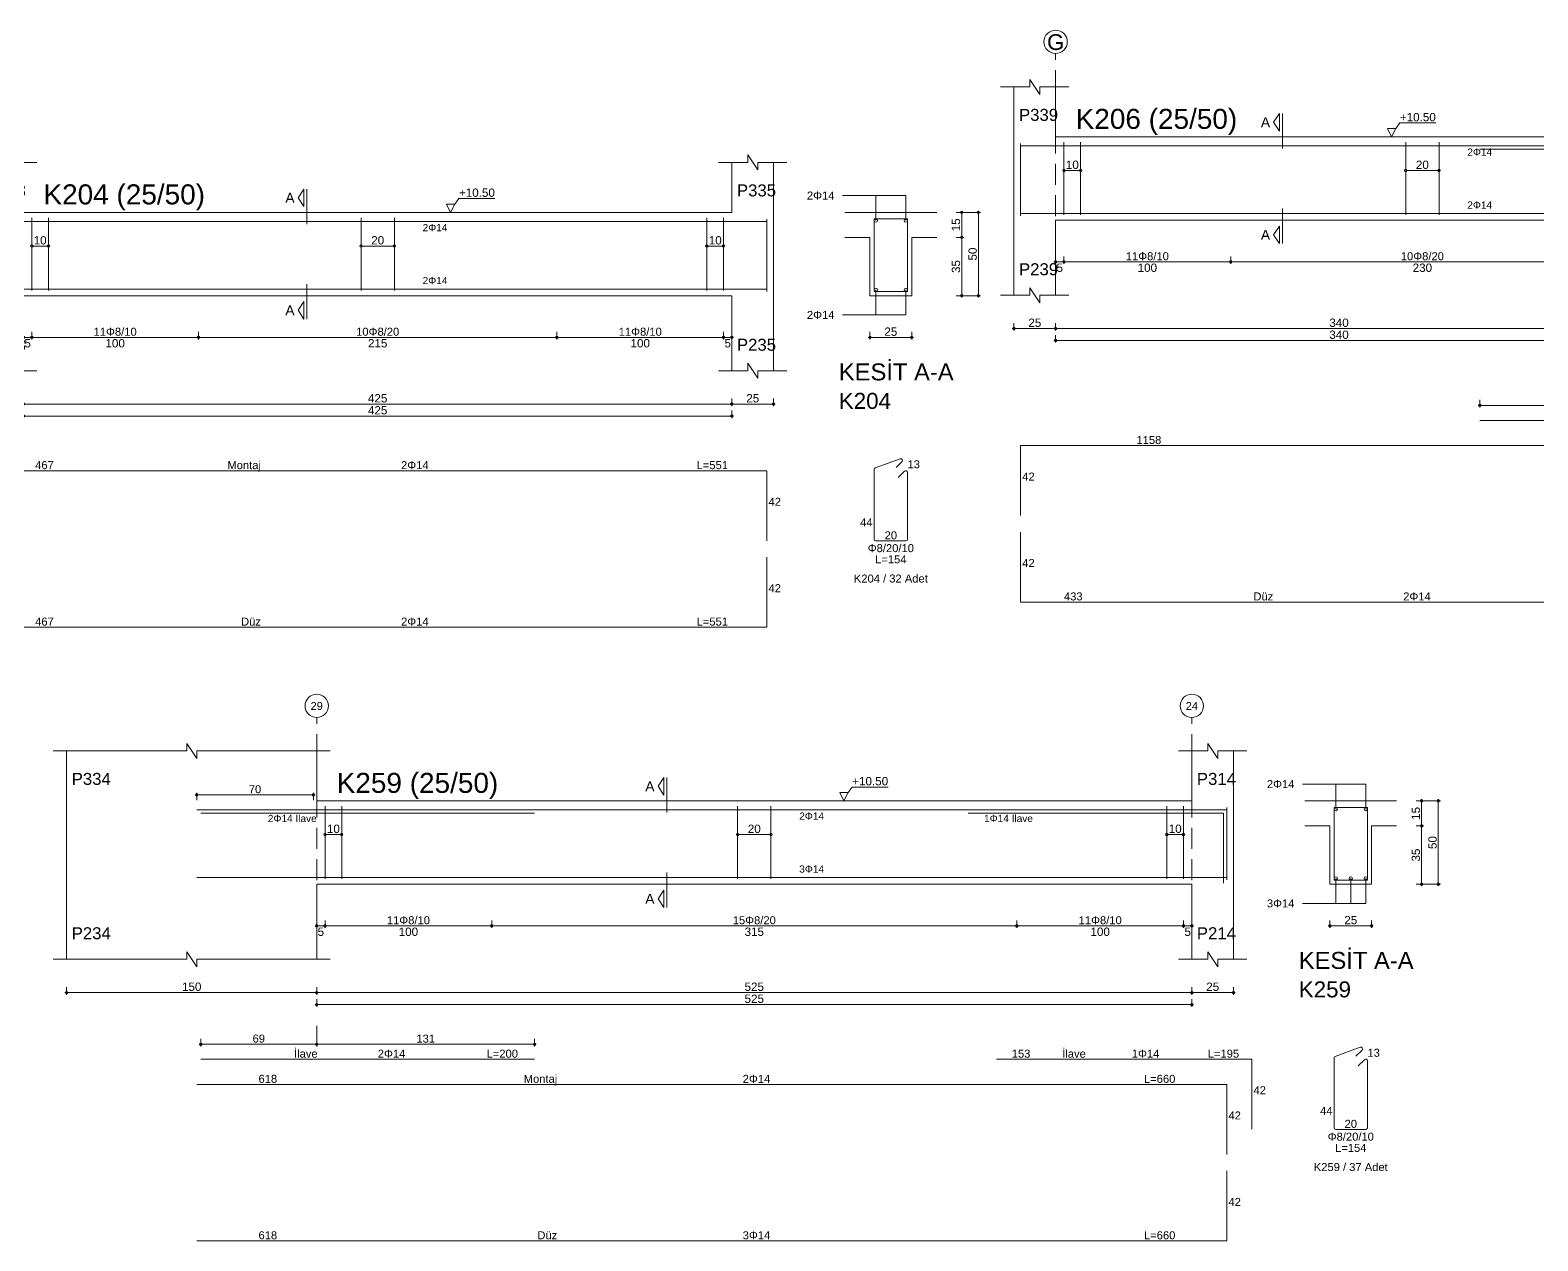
# Model space of a CAD drawing. Header units: millimetres. Extents: x 23801 to 80069, y 9628 to 14137.
# Drawn here: x 59031 to 60387, y 13030 to 14120 of the extents above; entities that cross this region are included whole.
import ezdxf

# ---------------------------------------------------------------- set-up
doc = ezdxf.new("R2010")
doc.units = ezdxf.units.MM
doc.linetypes.add('DASHDOT2', pattern=[12.7, 6.35, -3.175, 0, -3.175])
doc.linetypes.add('DASHED4', pattern=[18.75, 12.5, -6.25])
doc.layers.add('aks', color=251, linetype='DASHDOT2', lineweight=35)
for name, color, linetype in [('Donatı Topl. Uzun. Yazısı', 7, 'Continuous'), ('Donatı Uz. Yazısı', 7, 'Continuous'), ('Donatı Yazısı', 7, 'Continuous'), ('Donatı Çizgisi', 7, 'Continuous'), ('Kiriş', 7, 'Continuous'), ('Standart', 7, 'Continuous'), ('Ölçülendirme', 7, 'Continuous')]:
    doc.layers.add(name, color=color, linetype=linetype)
doc.styles.add('arial_1_18', font='arial.ttf', dxfattribs={"height": 0.2})

# ---------------------------------------------------------------- blocks, each defined once
blk = doc.blocks.new('IDE668Entity7459')
at = {"layer": 'Donatı Çizgisi', "color": 5, "linetype": 'Continuous', "lineweight": 5}
for points in [[(1767.4, 2039.3), (1767.4, 2082.7)], [(1767.4, 2081.3), (2234.4, 2081.3)], [(1793.4, 2039.9), (1793.4, 2083.5)], [(1803.4, 2039.9), (1803.4, 2083.5)], [(1990.9, 2039.9), (1990.9, 2083.5)], [(2010.9, 2039.9), (2010.9, 2083.5)], [(2198.4, 2039.9), (2198.4, 2083.5)], [(2208.4, 2039.9), (2208.4, 2083.5)], [(2234.4, 2039.3), (2234.4, 2082.7)], [(2298.74, 2039.2), (2298.74, 2082.8)], [(2298.74, 2082.8), (2318.74, 2082.8)], [(2318.74, 2039.2), (2318.74, 2082.8)], [(1767.4, 2040.7), (2234.4, 2040.7)], [(2298.74, 2039.2), (2318.74, 2039.2)], [(2299.41, 1933.44), (2314.42, 1938.91)], [(2311.84, 1933.59), (2315.49, 1937.23)], [(1767.4, 1889.7), (1767.4, 1931.7)], [(1767.4, 1931.7), (2234.4, 1931.7)], [(2234.4, 1889.7), (2234.4, 1931.7)], [(2298.74, 1890.62), (2298.74, 1932.49)], [(2313.22, 1927.68), (2317, 1931.46)], [(2318.74, 1890.62), (2318.74, 1930.74)], [(2299.76, 1889.6), (2317.72, 1889.6)], [(1767.4, 1837.85), (1767.4, 1879.85)], [(2234.4, 1837.85), (2234.4, 1879.85)], [(1767.4, 1837.85), (2234.4, 1837.85)]]:
    blk.add_lwpolyline(points, dxfattribs=at)
for centre in [(2299.74, 2081.8), (2317.74, 2081.8), (2299.74, 2040.2), (2317.74, 2040.2)]:
    blk.add_circle(centre, 1, dxfattribs=at)
for centre, start, end in [((2314.76, 1937.95), 315, 110), ((2299.76, 1932.49), 110, 180), ((2317.72, 1930.74), 0, 135), ((2299.76, 1890.62), 180, 270), ((2317.72, 1890.62), 270, 0)]:
    blk.add_arc(centre, 1.02, start, end, dxfattribs=at)
at = {"layer": 'Kiriş', "color": 1, "linetype": 'Continuous', "lineweight": 5}
for points in [[(1755.4, 2116.7), (1772.9, 2116.7)], [(1763.4, 1991.7), (1763.4, 2116.7)], [(1772.9, 2116.7), (1772.9, 2121.2)], [(1778.9, 2112.2), (1772.9, 2121.2)], [(1778.9, 2112.2), (1778.9, 2116.7)], [(1778.9, 2116.7), (1796.4, 2116.7)], [(1788.4, 2086.7), (1788.4, 2116.7)], [(2205.4, 2116.7), (2222.9, 2116.7)], [(2213.4, 2086.7), (2213.4, 2116.7)], [(2222.9, 2116.7), (2222.9, 2121.2)], [(2228.9, 2112.2), (2222.9, 2121.2)], [(2228.9, 2116.7), (2246.4, 2116.7)], [(2228.9, 2112.2), (2228.9, 2116.7)], [(2238.4, 1991.7), (2238.4, 2116.7)], [(1788.4, 2086.7), (2213.4, 2086.7)], [(2281.24, 2086.7), (2336.24, 2086.7)], [(2281.24, 2071.7), (2296.24, 2071.7)], [(2296.24, 2036.7), (2296.24, 2071.7)], [(2321.24, 2071.7), (2336.24, 2071.7)], [(2321.24, 2036.7), (2321.24, 2071.7)], [(1788.4, 2036.7), (2213.4, 2036.7)], [(1788.4, 1991.7), (1788.4, 2036.7)], [(2213.4, 1991.7), (2213.4, 2036.7)], [(2296.24, 2036.7), (2321.24, 2036.7)], [(1755.4, 1991.7), (1772.9, 1991.7)], [(1778.9, 1987.2), (1772.9, 1996.2)], [(1772.9, 1991.7), (1772.9, 1996.2)], [(1778.9, 1991.7), (1796.4, 1991.7)], [(1778.9, 1987.2), (1778.9, 1991.7)], [(2205.4, 1991.7), (2222.9, 1991.7)], [(2228.9, 1987.2), (2222.9, 1996.2)], [(2222.9, 1991.7), (2222.9, 1996.2)], [(2228.9, 1991.7), (2246.4, 1991.7)], [(2228.9, 1987.2), (2228.9, 1991.7)]]:
    blk.add_lwpolyline(points, dxfattribs=at)
at = {"layer": 'Ölçülendirme', "color": 1, "linetype": 'Continuous', "lineweight": 5}
for points in [[(1953.15, 2095.45), (1956.65, 2100.7)], [(1956.65, 2090.2), (1956.65, 2100.7)], [(1958.4, 2079.7), (1958.4, 2100.7)], [(1956.65, 2090.2), (1953.15, 2095.45)], [(2044.65, 2086.7), (2042.15, 2091.7)], [(2042.15, 2091.7), (2047.15, 2091.7)], [(2047.15, 2091.7), (2044.65, 2086.7)], [(2047.15, 2091.7), (2049.65, 2095.03)], [(2049.65, 2095.03), (2071.21, 2095.03)], [(2279.74, 2096.8), (2317.74, 2096.8)], [(2299.74, 2081.8), (2299.74, 2096.8)], [(2317.74, 2081.8), (2317.74, 2096.8)], [(2044.65, 2086.7), (2044.65, 2086.7)], [(2347.99, 2086.7), (2362.49, 2086.7)], [(2351.24, 2035.7), (2351.24, 2087.7)], [(2361.24, 2035.7), (2361.24, 2087.7)], [(2347.99, 2071.7), (2352.49, 2071.7)], [(1793.4, 2066.5), (1803.4, 2066.5)], [(1990.9, 2066.5), (2010.9, 2066.5)], [(2198.4, 2066.5), (2208.4, 2066.5)], [(1958.4, 2022.7), (1958.4, 2043.7)], [(2299.74, 2025.2), (2299.74, 2040.2)], [(2317.74, 2025.2), (2317.74, 2040.2)], [(2347.99, 2036.7), (2362.49, 2036.7)], [(1953.15, 2027.95), (1956.65, 2033.2)], [(1956.65, 2022.7), (1953.15, 2027.95)], [(1956.65, 2022.7), (1956.65, 2033.2)], [(2279.74, 2025.2), (2317.74, 2025.2)], [(1787.4, 2011.7), (2214.4, 2011.7)], [(1788.4, 2010.45), (1788.4, 2014.95)], [(1793.4, 2010.45), (1793.4, 2014.95)], [(1893.4, 2010.45), (1893.4, 2014.95)], [(2108.4, 2010.45), (2108.4, 2014.95)], [(2208.4, 2010.45), (2208.4, 2014.95)], [(2213.4, 2010.45), (2213.4, 2014.95)], [(2295.24, 2011.7), (2322.24, 2011.7)], [(2296.24, 2010.45), (2296.24, 2014.95)], [(2321.24, 2010.45), (2321.24, 2014.95)], [(1763.4, 1970.45), (1763.4, 1974.95)], [(1788.4, 1970.45), (1788.4, 1974.95)], [(2213.4, 1970.45), (2213.4, 1974.95)], [(2238.4, 1970.45), (2238.4, 1974.95)], [(1762.4, 1971.7), (2239.4, 1971.7)], [(1787.4, 1964.5), (2214.4, 1964.5)], [(1788.4, 1963.25), (1788.4, 1967.75)], [(2213.4, 1963.25), (2213.4, 1967.75)]]:
    blk.add_lwpolyline(points, dxfattribs=at)
for centre in [(2351.24, 2086.7), (2361.24, 2086.7), (2351.24, 2071.7), (1793.4, 2066.5), (1803.4, 2066.5), (1990.9, 2066.5), (2010.9, 2066.5), (2198.4, 2066.5), (2208.4, 2066.5), (2351.24, 2036.7), (2361.24, 2036.7), (1788.4, 2011.7), (1793.4, 2011.7), (1793.4, 2011.7), (1893.4, 2011.7), (1893.4, 2011.7), (2108.4, 2011.7), (2108.4, 2011.7), (2208.4, 2011.7), (2208.4, 2011.7), (2213.4, 2011.7), (2296.24, 2011.7), (2321.24, 2011.7), (1763.4, 1971.7), (1788.4, 1971.7), (1788.4, 1971.7), (2213.4, 1971.7), (2213.4, 1971.7), (2238.4, 1971.7), (1788.4, 1964.5), (2213.4, 1964.5)]:
    blk.add_circle(centre, 0.75, dxfattribs=at)
at = {"layer": 'Donatı Topl. Uzun. Yazısı', "color": 1, "linetype": 'Continuous', "lineweight": 5, "style": 'arial_1_18'}
for s, p in [('L=551', (2192.22, 1932.66)), ('L=154', (2299.32, 1876.16)), ('L=551', (2192.22, 1838.81))]:
    blk.add_text(s, height=4.8, dxfattribs=at).set_placement(p)
at = {"layer": 'Donatı Uz. Yazısı', "color": 1, "linetype": 'Continuous', "lineweight": 5, "style": 'arial_1_18'}
for s, p in [('467', (1795.42, 1932.66)), ('13', (2318.74, 1933.2)), ('42', (1768.36, 1910.7)), ('42', (2235.36, 1910.7)), ('44', (2290.32, 1898.32)), ('20', (2305.01, 1890.56)), ('42', (1768.36, 1858.85)), ('42', (2235.36, 1858.85)), ('467', (1795.42, 1838.81))]:
    blk.add_text(s, height=4.8, dxfattribs=at).set_placement(p)
at = {"layer": 'Donatı Yazısı', "color": 5, "linetype": 'Continuous', "lineweight": 5, "style": 'arial_1_18'}
for s, p in [('2Φ14', (2258.4, 2094.4)), ('2Φ14', (2258.4, 2022.8)), ('2Φ14', (2014.91, 1932.66)), ('Φ8/20/10', (2294.88, 1882.88)), ('K204 / 32 Adet', (2286.55, 1864.64)), ('2Φ14', (2014.91, 1838.81))]:
    blk.add_text(s, height=4.8, dxfattribs=at).set_placement(p)
for p in [(2027.86, 2075.42), (2027.86, 2043.66)]:
    blk.add_text('2Φ14', height=4.32, rotation=360, dxfattribs=at).set_placement(p)
at = {"layer": 'Donatı Yazısı', "color": 1, "linetype": 'Continuous', "lineweight": 5, "style": 'arial_1_18'}
for s, p in [('Montaj', (1910.73, 1932.66)), ('Düz', (1918.93, 1838.81))]:
    blk.add_text(s, height=4.8, dxfattribs=at).set_placement(p)
at = {"layer": 'Kiriş', "color": 1, "linetype": 'Continuous', "lineweight": 5, "style": 'arial_1_18'}
for s, height, p in [('P333', 7.2, (1766.4, 2096.3)), ('K204 (25/50)', 12, (1800.4, 2091.5)), ('P335', 7.2, (2216.4, 2096.3)), ('P233', 7.2, (1766.4, 2003.7)), ('P235', 7.2, (2216.4, 2003.7)), ('KESİT A-A', 10.2, (2277.54, 1985.9)), ('K204', 9.6, (2277.54, 1968.82))]:
    blk.add_text(s, height=height, dxfattribs=at).set_placement(p)
at = {"layer": 'Ölçülendirme', "color": 1, "linetype": 'Continuous', "lineweight": 5, "style": 'arial_1_18'}
for s, height, p in [('A', 5.95, (1945.51, 2092.48)), ('+10.50', 5, (2049.65, 2096.03)), ('A', 5.95, (1945.51, 2024.98)), ('25', 5, (2304.85, 2012.66)), ('5', 5, (1788.96, 2005.7)), ('100', 5, (1837.58, 2005.7)), ('215', 5, (1995.08, 2005.7)), ('100', 5, (2152.58, 2005.7)), ('5', 5, (2208.96, 2005.7)), ('25', 5, (1772.02, 1972.7)), ('425', 5, (1995.08, 1972.7)), ('25', 5, (2222.02, 1972.7)), ('425', 5, (1995.08, 1965.5))]:
    blk.add_text(s, height=height, dxfattribs=at).set_placement(p)
for s, rotation, p in [('15', 90, (2350.28, 2075.32)), ('10', 360, (1794.52, 2067.46)), ('20', 360, (1997.02, 2067.46)), ('10', 360, (2199.52, 2067.46)), ('50', 90, (2360.28, 2057.82)), ('35', 90, (2350.28, 2050.32))]:
    blk.add_text(s, height=5, rotation=rotation, dxfattribs=at).set_placement(p)
at = {"layer": 'Ölçülendirme', "color": 5, "linetype": 'Continuous', "lineweight": 5, "style": 'arial_1_18'}
for s, p in [('11Φ8/10', (1830.48, 2012.7)), ('10Φ8/20', (1987.98, 2012.7)), ('11Φ8/10', (2145.48, 2012.7))]:
    blk.add_text(s, height=4.8, dxfattribs=at).set_placement(p)
blk = doc.blocks.new('IDE668Entity7460')
at = {"layer": 'aks', "color": 30, "linetype": 'DASHED4', "lineweight": 5}
blk.add_lwpolyline([(2407.61, 2047), (2407.61, 2182)], dxfattribs=at)
at = {"layer": 'aks', "color": 1, "linetype": 'Continuous', "lineweight": 5}
blk.add_circle((2407.61, 2189), 7, dxfattribs=at)
at = {"layer": 'Donatı Çizgisi', "color": 5, "linetype": 'Continuous', "lineweight": 5}
for points in [[(2386.61, 2084.6), (2386.61, 2128)], [(2386.61, 2126.6), (4203.61, 2126.6)], [(2412.61, 2085.2), (2412.61, 2128.8)], [(2422.61, 2085.2), (2422.61, 2128.8)], [(2617.61, 2085.2), (2617.61, 2128.8)], [(2637.61, 2085.2), (2637.61, 2128.8)], [(2662.11, 2124.6), (2926.86, 2124.6)], [(2386.61, 2086), (4203.61, 2086)], [(2662.11, 1961.9), (2926.86, 1961.9)], [(2386.61, 1904.8), (2386.61, 1946.8)], [(2386.61, 1946.8), (3544.61, 1946.8)], [(2386.61, 1852.95), (2386.61, 1894.95)], [(2386.61, 1852.95), (2819.61, 1852.95)]]:
    blk.add_lwpolyline(points, dxfattribs=at)
at = {"layer": 'Kiriş', "color": 1, "linetype": 'Continuous', "lineweight": 5}
for points in [[(2374.61, 2162), (2392.11, 2162)], [(2382.61, 2037), (2382.61, 2162)], [(2392.11, 2162), (2392.11, 2166.5)], [(2398.11, 2157.5), (2392.11, 2166.5)], [(2398.11, 2157.5), (2398.11, 2162)], [(2398.11, 2162), (2415.61, 2162)], [(2407.61, 2132), (2407.61, 2162)], [(2407.61, 2132), (4207.61, 2132)], [(2407.61, 2082), (4207.61, 2082)], [(2407.61, 2037), (2407.61, 2082)], [(2374.61, 2037), (2392.11, 2037)], [(2398.11, 2032.5), (2392.11, 2041.5)], [(2392.11, 2037), (2392.11, 2041.5)], [(2398.11, 2037), (2415.61, 2037)], [(2398.11, 2032.5), (2398.11, 2037)]]:
    blk.add_lwpolyline(points, dxfattribs=at)
at = {"layer": 'Ölçülendirme', "color": 1, "linetype": 'Continuous', "lineweight": 5}
for points in [[(2538.36, 2140.75), (2541.86, 2146)], [(2541.86, 2135.5), (2541.86, 2146)], [(2543.61, 2125), (2543.61, 2146)], [(2541.86, 2135.5), (2538.36, 2140.75)], [(2609.11, 2132), (2606.61, 2137)], [(2606.61, 2137), (2611.61, 2137)], [(2611.61, 2137), (2609.11, 2132)], [(2611.61, 2137), (2614.11, 2140.33)], [(2614.11, 2140.33), (2635.67, 2140.33)], [(2609.11, 2132), (2609.11, 2132)], [(2412.61, 2111.8), (2422.61, 2111.8)], [(2617.61, 2111.8), (2637.61, 2111.8)], [(2543.61, 2068), (2543.61, 2089)], [(2538.36, 2073.25), (2541.86, 2078.5)], [(2541.86, 2068), (2538.36, 2073.25)], [(2541.86, 2068), (2541.86, 2078.5)], [(2406.61, 2057), (4208.61, 2057)], [(2407.61, 2055.75), (2407.61, 2060.25)], [(2412.61, 2055.75), (2412.61, 2060.25)], [(2512.61, 2055.75), (2512.61, 2060.25)], [(2381.61, 2017), (4208.61, 2017)], [(2382.61, 2015.75), (2382.61, 2020.25)], [(2407.61, 2015.75), (2407.61, 2020.25)], [(2406.61, 2009.8), (4208.61, 2009.8)], [(2407.61, 2008.55), (2407.61, 2013.05)], [(2662.11, 1969.65), (2662.11, 1974.15)], [(2661.11, 1970.9), (2748.61, 1970.9)]]:
    blk.add_lwpolyline(points, dxfattribs=at)
for centre in [(2412.61, 2111.8), (2422.61, 2111.8), (2617.61, 2111.8), (2637.61, 2111.8), (2407.61, 2057), (2412.61, 2057), (2412.61, 2057), (2512.61, 2057), (2512.61, 2057), (2382.61, 2017), (2407.61, 2017), (2407.61, 2017), (2407.61, 2009.8), (2662.11, 1970.9)]:
    blk.add_circle(centre, 0.75, dxfattribs=at)
at = {"layer": 'aks', "color": 1, "linetype": 'Continuous', "lineweight": 5, "style": 'arial_1_18'}
blk.add_text('G', height=9.45, dxfattribs=at).set_placement((2402.48, 2184.12))
at = {"layer": 'Donatı Uz. Yazısı', "color": 1, "linetype": 'Continuous', "lineweight": 5, "style": 'arial_1_18'}
for s, p in [('1158', (2456.09, 1947.76)), ('42', (2387.57, 1925.8)), ('42', (2387.57, 1873.95)), ('433', (2412.59, 1853.91))]:
    blk.add_text(s, height=4.8, dxfattribs=at).set_placement(p)
at = {"layer": 'Donatı Yazısı', "color": 5, "linetype": 'Continuous', "lineweight": 5, "style": 'arial_1_18'}
for p in [(2654.57, 2120.72), (2654.57, 2088.96)]:
    blk.add_text('2Φ14', height=4.32, rotation=360, dxfattribs=at).set_placement(p)
at = {"layer": 'Donatı Yazısı', "color": 1, "linetype": 'Continuous', "lineweight": 5, "style": 'arial_1_18'}
blk.add_text('Düz', height=4.8, dxfattribs=at).set_placement((2526.24, 1853.91))
at = {"layer": 'Donatı Yazısı', "color": 5, "linetype": 'Continuous', "lineweight": 5, "style": 'arial_1_18'}
blk.add_text('2Φ14', height=4.8, dxfattribs=at).set_placement((2616.1, 1853.91))
at = {"layer": 'Kiriş', "color": 1, "linetype": 'Continuous', "lineweight": 5, "style": 'arial_1_18'}
for s, height, p in [('P339', 7.2, (2385.61, 2141.6)), ('K206 (25/50)', 12, (2419.61, 2136.8)), ('P239', 7.2, (2385.61, 2049))]:
    blk.add_text(s, height=height, dxfattribs=at).set_placement(p)
at = {"layer": 'Ölçülendirme', "color": 1, "linetype": 'Continuous', "lineweight": 5, "style": 'arial_1_18'}
for s, height, p in [('A', 5.95, (2530.72, 2137.77)), ('+10.50', 5, (2614.11, 2141.33)), ('A', 5.95, (2530.72, 2070.27)), ('5', 5, (2408.16, 2051)), ('100', 5, (2456.78, 2051)), ('230', 5, (2621.78, 2051)), ('25', 5, (2391.22, 2018)), ('340', 5, (2571.78, 2018)), ('340', 5, (2571.78, 2010.8))]:
    blk.add_text(s, height=height, dxfattribs=at).set_placement(p)
for s, p in [('10', (2413.72, 2112.76)), ('20', (2623.72, 2112.76))]:
    blk.add_text(s, height=5, rotation=360, dxfattribs=at).set_placement(p)
at = {"layer": 'Ölçülendirme', "color": 5, "linetype": 'Continuous', "lineweight": 5, "style": 'arial_1_18'}
for s, p in [('11Φ8/10', (2449.68, 2058)), ('10Φ8/20', (2614.68, 2058))]:
    blk.add_text(s, height=4.8, dxfattribs=at).set_placement(p)
blk = doc.blocks.new('IDE668Entity7492')
at = {"layer": 'aks', "color": 30, "linetype": 'DASHED4', "lineweight": 5}
for points in [[(1964.32, 1648.65), (1964.32, 1783.65)], [(2489.32, 1648.65), (2489.32, 1783.65)], [(1964.32, 1587.65), (1964.32, 1598.65)]]:
    blk.add_lwpolyline(points, dxfattribs=at)
at = {"layer": 'aks', "color": 1, "linetype": 'Continuous', "lineweight": 5}
for centre in [(1964.32, 1790.65), (2489.32, 1790.65)]:
    blk.add_circle(centre, 7, dxfattribs=at)
at = {"layer": 'Donatı Çizgisi', "color": 5, "linetype": 'Continuous', "lineweight": 5}
for points in [[(1892.32, 1728.25), (2510.32, 1728.25)], [(1969.32, 1686.85), (1969.32, 1730.45)], [(1979.32, 1686.85), (1979.32, 1730.45)], [(2216.82, 1686.85), (2216.82, 1730.45)], [(2236.82, 1686.85), (2236.82, 1730.45)], [(2474.32, 1686.85), (2474.32, 1730.45)], [(2484.32, 1686.85), (2484.32, 1730.45)], [(2510.32, 1686.25), (2510.32, 1729.65)], [(2574.66, 1686.15), (2574.66, 1729.75)], [(2574.66, 1729.75), (2594.66, 1729.75)], [(2594.66, 1686.15), (2594.66, 1729.75)], [(1894.82, 1726.25), (2095.07, 1726.25)], [(2355.07, 1726.25), (2508.32, 1726.25)], [(2508.32, 1684.25), (2508.32, 1726.25)], [(1892.32, 1687.65), (2510.32, 1687.65)], [(2574.66, 1686.15), (2594.66, 1686.15)], [(2575.33, 1580.39), (2590.33, 1585.86)], [(2587.76, 1580.53), (2591.4, 1584.18)], [(1894.82, 1578.65), (2095.07, 1578.65)], [(2372.07, 1578.65), (2525.32, 1578.65)], [(2525.32, 1536.65), (2525.32, 1578.65)], [(2574.66, 1537.57), (2574.66, 1579.44)], [(2589.14, 1574.63), (2592.92, 1578.41)], [(2594.66, 1537.57), (2594.66, 1577.69)], [(1892.32, 1563.55), (2510.32, 1563.55)], [(2510.32, 1521.55), (2510.32, 1563.55)], [(2575.68, 1536.55), (2593.64, 1536.55)], [(2510.32, 1469.7), (2510.32, 1511.7)], [(1892.32, 1469.7), (2510.32, 1469.7)]]:
    blk.add_lwpolyline(points, dxfattribs=at)
for centre in [(2575.66, 1728.75), (2593.66, 1728.75), (2575.66, 1687.15), (2584.66, 1687.15), (2593.66, 1687.15)]:
    blk.add_circle(centre, 1, dxfattribs=at)
for centre, start, end in [((2590.68, 1584.9), 315, 110), ((2575.68, 1579.44), 110, 180), ((2593.64, 1577.69), 0, 135), ((2575.68, 1537.57), 180, 270), ((2593.64, 1537.57), 270, 0)]:
    blk.add_arc(centre, 1.02, start, end, dxfattribs=at)
at = {"layer": 'Kiriş', "color": 1, "linetype": 'Continuous', "lineweight": 5}
for points in [[(1886.32, 1763.65), (1886.32, 1768.15)], [(1892.32, 1759.15), (1886.32, 1768.15)], [(2498.82, 1763.65), (2498.82, 1768.15)], [(2504.82, 1759.15), (2498.82, 1768.15)], [(1806.32, 1763.65), (1886.32, 1763.65)], [(1814.32, 1638.65), (1814.32, 1763.65)], [(1892.32, 1759.15), (1892.32, 1763.65)], [(1892.32, 1763.65), (1972.32, 1763.65)], [(1964.32, 1733.65), (1964.32, 1763.65)], [(2481.32, 1763.65), (2498.82, 1763.65)], [(2489.32, 1733.65), (2489.32, 1763.65)], [(2504.82, 1763.65), (2522.32, 1763.65)], [(2504.82, 1759.15), (2504.82, 1763.65)], [(2514.32, 1638.65), (2514.32, 1763.65)], [(1964.32, 1733.65), (2489.32, 1733.65)], [(2557.16, 1733.65), (2612.16, 1733.65)], [(2557.16, 1718.65), (2572.16, 1718.65)], [(2572.16, 1683.65), (2572.16, 1718.65)], [(2597.16, 1718.65), (2612.16, 1718.65)], [(2597.16, 1683.65), (2597.16, 1718.65)], [(1964.32, 1683.65), (2489.32, 1683.65)], [(1964.32, 1638.65), (1964.32, 1683.65)], [(2489.32, 1638.65), (2489.32, 1683.65)], [(2572.16, 1683.65), (2597.16, 1683.65)], [(1806.32, 1638.65), (1886.32, 1638.65)], [(1892.32, 1634.15), (1886.32, 1643.15)], [(1886.32, 1638.65), (1886.32, 1643.15)], [(1892.32, 1638.65), (1972.32, 1638.65)], [(1892.32, 1634.15), (1892.32, 1638.65)], [(2481.32, 1638.65), (2498.82, 1638.65)], [(2504.82, 1634.15), (2498.82, 1643.15)], [(2498.82, 1638.65), (2498.82, 1643.15)], [(2504.82, 1638.65), (2522.32, 1638.65)], [(2504.82, 1634.15), (2504.82, 1638.65)]]:
    blk.add_lwpolyline(points, dxfattribs=at)
at = {"layer": 'Ölçülendirme', "color": 1, "linetype": 'Continuous', "lineweight": 5}
for points in [[(2169.07, 1742.4), (2172.57, 1747.65)], [(2172.57, 1737.15), (2172.57, 1747.65)], [(2174.32, 1726.65), (2174.32, 1747.65)], [(1891.32, 1737.25), (1963.32, 1737.25)], [(1892.32, 1734), (1892.32, 1738.5)], [(1962.32, 1734), (1962.32, 1738.5)], [(2172.57, 1737.15), (2169.07, 1742.4)], [(2280.57, 1733.65), (2278.07, 1738.65)], [(2278.07, 1738.65), (2283.07, 1738.65)], [(2283.07, 1738.65), (2280.57, 1733.65)], [(2283.07, 1738.65), (2285.57, 1741.98)], [(2285.57, 1741.98), (2307.13, 1741.98)], [(2555.66, 1743.75), (2593.66, 1743.75)], [(2575.66, 1728.75), (2575.66, 1743.75)], [(2593.66, 1728.75), (2593.66, 1743.75)], [(2280.57, 1733.65), (2280.57, 1733.65)], [(2623.91, 1733.65), (2638.41, 1733.65)], [(2627.16, 1682.65), (2627.16, 1734.65)], [(2637.16, 1682.65), (2637.16, 1734.65)], [(2623.91, 1718.65), (2628.41, 1718.65)], [(1969.32, 1713.45), (1979.32, 1713.45)], [(2216.82, 1713.45), (2236.82, 1713.45)], [(2474.32, 1713.45), (2484.32, 1713.45)], [(2174.32, 1669.65), (2174.32, 1690.65)], [(2575.66, 1672.15), (2575.66, 1687.15)], [(2584.66, 1672.15), (2584.66, 1687.15)], [(2593.66, 1672.15), (2593.66, 1687.15)], [(2623.91, 1683.65), (2638.41, 1683.65)], [(2169.07, 1674.9), (2172.57, 1680.15)], [(2172.57, 1669.65), (2169.07, 1674.9)], [(2172.57, 1669.65), (2172.57, 1680.15)], [(2555.66, 1672.15), (2593.66, 1672.15)], [(1963.32, 1658.65), (2490.32, 1658.65)], [(1964.32, 1657.4), (1964.32, 1661.9)], [(1969.32, 1657.4), (1969.32, 1661.9)], [(2069.32, 1657.4), (2069.32, 1661.9)], [(2384.32, 1657.4), (2384.32, 1661.9)], [(2484.32, 1657.4), (2484.32, 1661.9)], [(2489.32, 1657.4), (2489.32, 1661.9)], [(2571.16, 1658.65), (2598.16, 1658.65)], [(2572.16, 1657.4), (2572.16, 1661.9)], [(2597.16, 1657.4), (2597.16, 1661.9)], [(1814.32, 1617.4), (1814.32, 1621.9)], [(1964.32, 1617.4), (1964.32, 1621.9)], [(2489.32, 1617.4), (2489.32, 1621.9)], [(2514.32, 1617.4), (2514.32, 1621.9)], [(1813.32, 1618.65), (2515.32, 1618.65)], [(1963.32, 1611.45), (2490.32, 1611.45)], [(1964.32, 1610.2), (1964.32, 1614.7)], [(2489.32, 1610.2), (2489.32, 1614.7)], [(1893.82, 1587.65), (1965.32, 1587.65)], [(1894.82, 1586.4), (1894.82, 1590.9)], [(1963.32, 1587.65), (2096.07, 1587.65)], [(1964.32, 1586.4), (1964.32, 1590.9)], [(1964.32, 1586.4), (1964.32, 1590.9)], [(2095.07, 1586.4), (2095.07, 1590.9)]]:
    blk.add_lwpolyline(points, dxfattribs=at)
for centre in [(1892.32, 1737.25), (1962.32, 1737.25), (2627.16, 1733.65), (2637.16, 1733.65), (2627.16, 1718.65), (1969.32, 1713.45), (1979.32, 1713.45), (2216.82, 1713.45), (2236.82, 1713.45), (2474.32, 1713.45), (2484.32, 1713.45), (2627.16, 1683.65), (2637.16, 1683.65), (1964.32, 1658.65), (1969.32, 1658.65), (1969.32, 1658.65), (2069.32, 1658.65), (2069.32, 1658.65), (2384.32, 1658.65), (2384.32, 1658.65), (2484.32, 1658.65), (2484.32, 1658.65), (2489.32, 1658.65), (2572.16, 1658.65), (2597.16, 1658.65), (1814.32, 1618.65), (1964.32, 1618.65), (1964.32, 1618.65), (2489.32, 1618.65), (2489.32, 1618.65), (2514.32, 1618.65), (1964.32, 1611.45), (2489.32, 1611.45), (1894.82, 1587.65), (1964.32, 1587.65), (1964.32, 1587.65), (2095.07, 1587.65)]:
    blk.add_circle(centre, 0.75, dxfattribs=at)
at = {"layer": 'aks', "color": 1, "linetype": 'Continuous', "lineweight": 5, "style": 'arial_1_18'}
for s, p in [('29', (1960.65, 1788.21)), ('24', (2485.65, 1788.21))]:
    blk.add_text(s, height=4.725, dxfattribs=at).set_placement(p)
at = {"layer": 'Donatı Topl. Uzun. Yazısı', "color": 1, "linetype": 'Continuous', "lineweight": 5, "style": 'arial_1_18'}
for s, p in [('L=200', (2066.23, 1579.61)), ('L=195', (2498.83, 1579.61)), ('L=660', (2460.59, 1564.51)), ('L=154', (2575.24, 1523.11)), ('L=660', (2460.59, 1470.66))]:
    blk.add_text(s, height=4.8, dxfattribs=at).set_placement(p)
at = {"layer": 'Donatı Uz. Yazısı', "color": 1, "linetype": 'Continuous', "lineweight": 5, "style": 'arial_1_18'}
for s, p in [('153', (2381.27, 1579.61)), ('13', (2594.66, 1580.15)), ('618', (1929.4, 1564.51)), ('42', (2526.28, 1557.65)), ('42', (2511.28, 1542.55)), ('44', (2566.24, 1545.27)), ('20', (2580.93, 1537.51)), ('42', (2511.28, 1490.7)), ('618', (1929.4, 1470.66))]:
    blk.add_text(s, height=4.8, dxfattribs=at).set_placement(p)
at = {"layer": 'Donatı Yazısı', "color": 5, "linetype": 'Continuous', "lineweight": 5, "style": 'arial_1_18'}
for s, height, p in [('2Φ14', 4.8, (2534.32, 1741.35)), ('2Φ14 İlave', 4.32, (1935.01, 1720.97)), ('1Φ14 İlave', 4.32, (2364.67, 1720.97)), ('3Φ14', 4.8, (2534.32, 1669.75)), ('2Φ14', 4.8, (2000.96, 1579.61)), ('1Φ14', 4.8, (2453.3, 1579.61)), ('2Φ14', 4.8, (2219.86, 1564.51)), ('Φ8/20/10', 4.8, (2570.8, 1529.83)), ('K259 / 37 Adet', 4.8, (2562.47, 1511.59)), ('3Φ14', 4.8, (2219.86, 1470.66))]:
    blk.add_text(s, height=height, dxfattribs=at).set_placement(p)
for s, p in [('2Φ14', (2253.78, 1722.37)), ('3Φ14', (2253.78, 1690.61))]:
    blk.add_text(s, height=4.32, rotation=360, dxfattribs=at).set_placement(p)
at = {"layer": 'Donatı Yazısı', "color": 1, "linetype": 'Continuous', "lineweight": 5, "style": 'arial_1_18'}
for s, p in [('İlave', (1950.74, 1579.61)), ('İlave', (2411.54, 1579.61)), ('Montaj', (2088.5, 1564.51)), ('Düz', (2096.7, 1470.66))]:
    blk.add_text(s, height=4.8, dxfattribs=at).set_placement(p)
at = {"layer": 'Kiriş', "color": 1, "linetype": 'Continuous', "lineweight": 5, "style": 'arial_1_18'}
for s, height, p in [('P334', 7.2, (1817.32, 1743.25)), ('K259 (25/50)', 12, (1976.32, 1738.45)), ('P314', 7.2, (2492.32, 1743.25)), ('P234', 7.2, (1817.32, 1650.65)), ('P214', 7.2, (2492.32, 1650.65)), ('KESİT A-A', 10.2, (2553.46, 1632.85)), ('K259', 9.6, (2553.46, 1615.77))]:
    blk.add_text(s, height=height, dxfattribs=at).set_placement(p)
at = {"layer": 'Ölçülendirme', "color": 1, "linetype": 'Continuous', "lineweight": 5, "style": 'arial_1_18'}
for s, height, p in [('+10.50', 5, (2285.57, 1742.98)), ('70', 4.8, (1923.59, 1738.25)), ('A', 5.95, (2161.43, 1739.42)), ('A', 5.95, (2161.43, 1671.92)), ('25', 5, (2580.77, 1659.61)), ('5', 5, (1964.88, 1652.65)), ('100', 5, (2013.5, 1652.65)), ('315', 5, (2221, 1652.65)), ('100', 5, (2428.5, 1652.65)), ('5', 5, (2484.88, 1652.65)), ('150', 5, (1883.5, 1619.65)), ('525', 5, (2221, 1619.65)), ('25', 5, (2497.94, 1619.65)), ('525', 5, (2221, 1612.45))]:
    blk.add_text(s, height=height, dxfattribs=at).set_placement(p)
for s, rotation, p in [('15', 90, (2626.2, 1722.27)), ('10', 360, (1970.44, 1714.41)), ('20', 360, (2222.94, 1714.41)), ('10', 360, (2475.44, 1714.41)), ('50', 90, (2636.2, 1704.77)), ('35', 90, (2626.2, 1697.27))]:
    blk.add_text(s, height=5, rotation=rotation, dxfattribs=at).set_placement(p)
at = {"layer": 'Ölçülendirme', "color": 5, "linetype": 'Continuous', "lineweight": 5, "style": 'arial_1_18'}
for s, p in [('11Φ8/10', (2006.4, 1659.65)), ('15Φ8/20', (2213.9, 1659.65)), ('11Φ8/10', (2421.4, 1659.65)), ('69', (1925.84, 1588.65)), ('131', (2024.11, 1588.65))]:
    blk.add_text(s, height=4.8, dxfattribs=at).set_placement(p)

msp = doc.modelspace()

# ---------------------------------------------------------------- block references
at = {"layer": 'Standart', "xscale": 1.5, "yscale": 1.5, "zscale": 1.5}
for name in ['IDE668Entity7460', 'IDE668Entity7459', 'IDE668Entity7492']:
    msp.add_blockref(name, (56342.1, 10825.8), dxfattribs=at)

doc.saveas('drawing.dxf')
